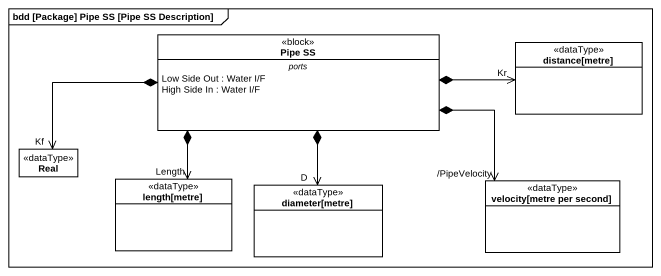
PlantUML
@startuml
mainframe bdd [Package] Pipe SS [Pipe SS Description]
hide circle
hide empty members
class "Pipe SS" as Pipe_SS <<block>> {
  -- ports --
  Low Side Out : Water I/F
  High Side In : Water I/F
}
class "distance[metre]" as distance_metre <<dataType>>
class Real <<dataType>>
class "length[metre]" as length_metre <<dataType>>
class "diameter[metre]" as diameter_metre <<dataType>>
class "velocity[metre per second]" as velocity_metre_per_second <<dataType>>
distance_metre "Kr" <-left-* Pipe_SS
Real "Kf" <-right-* Pipe_SS
length_metre "Length" <-up-* Pipe_SS
diameter_metre "D" <-up-* Pipe_SS
velocity_metre_per_second "/PipeVelocity" <-left-* Pipe_SS
@enduml
